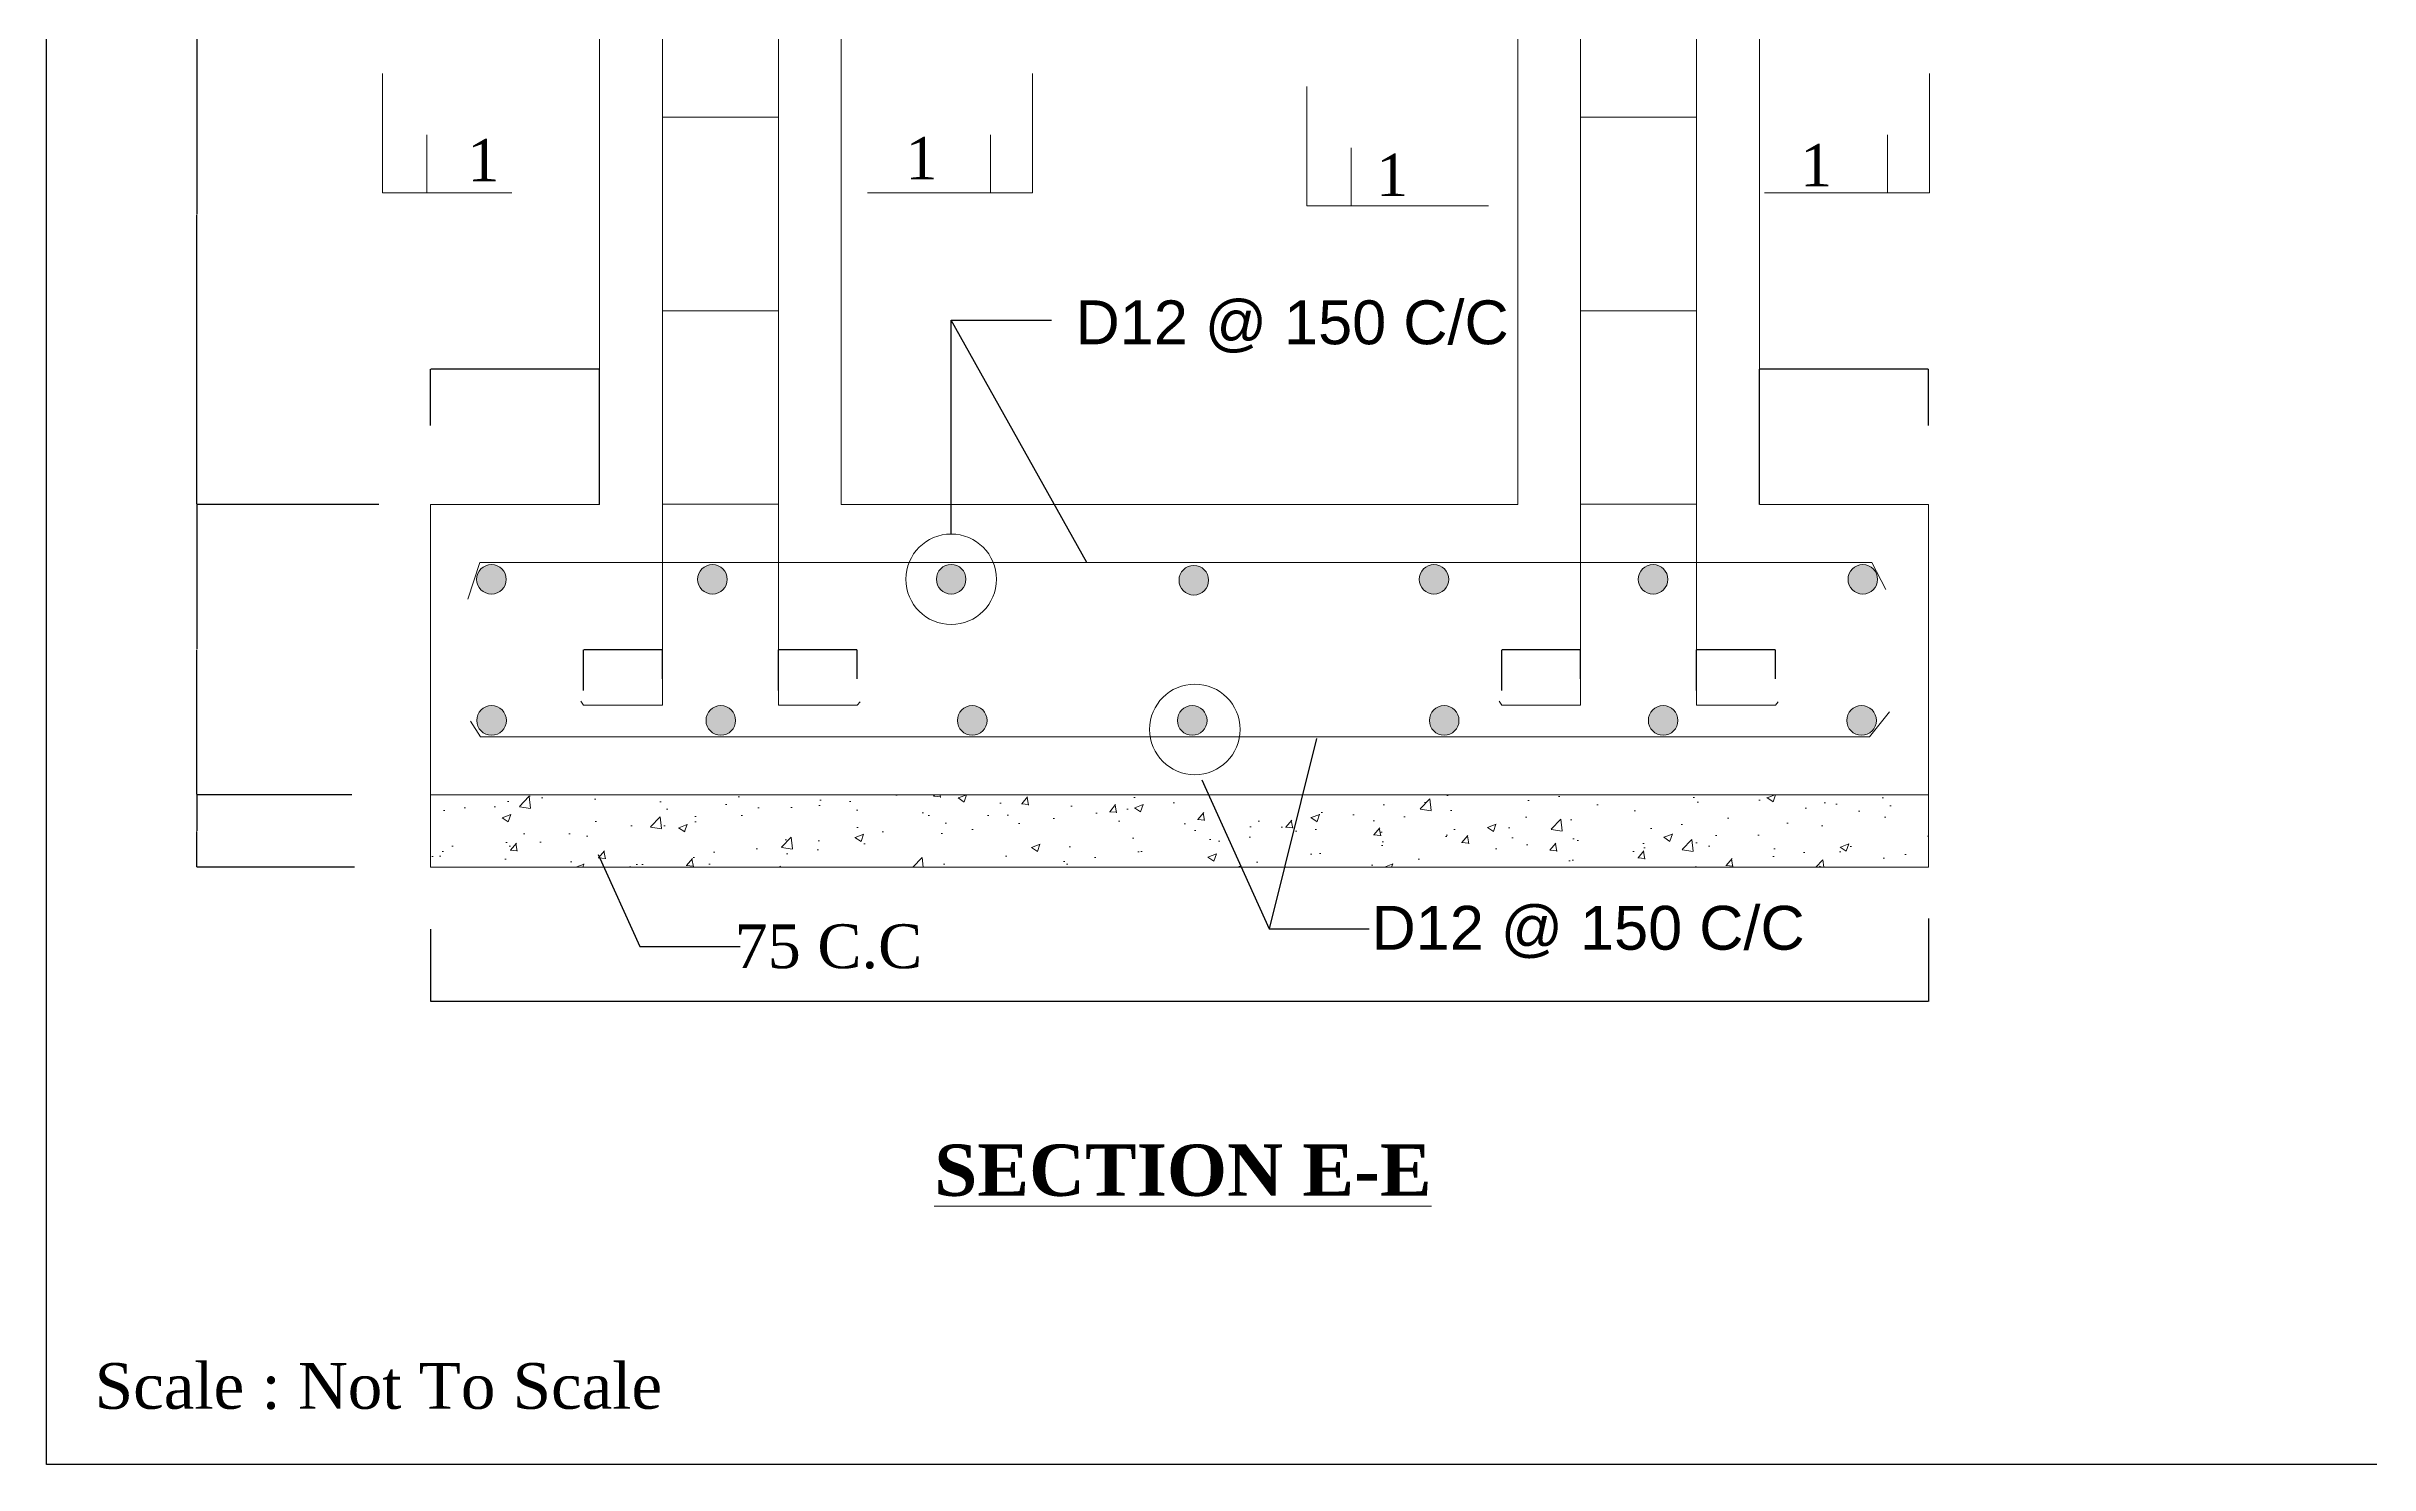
# Model space of a CAD drawing. Header units: inches. Extents: x 89000 to 1304432, y -10828 to 220529.
# Drawn here: x 878054 to 884063, y 74468 to 78133 of the extents above; entities that cross this region are included whole.
import ezdxf

# ---------------------------------------------------------------- set-up
doc = ezdxf.new("R2010")
doc.units = ezdxf.units.IN
doc.header["$LTSCALE"] = 7
doc.header["$MEASUREMENT"] = 0
doc.layers.add('Blocks', color=11, linetype='Continuous', lineweight=9)
doc.layers.add('LINE', color=7, linetype='Continuous')
doc.styles.get("Standard").update_dxf_attribs({"font": 'arial.ttf'})
doc.styles.add('TIMES', font='ARIALN.TTF')
doc.dimstyles.get("Standard").update_dxf_attribs({"dimtxt": 0.18, "dimasz": 0.18, "dimexe": 0.18, "dimexo": 0.0625, "dimgap": 0.09, "dimtad": 0, "dimtih": 1, "dimtoh": 1, "dimdec": 4, "dimzin": 0, "dimdsep": 46, "dimtxsty": 'Standard', "dimcen": 0.09, "dimadec": 0, "dimazin": 0, "dimtfac": 1, "dimtdec": 4, "dimtofl": 0, "dimtmove": 0, "dimatfit": 3, "dimfxl": 1, "dimtolj": 1, "dimtzin": 0, "dimarcsym": 0})
pattern_1 = [(50, (684540.36, 128336.3), (227.73084, -19.92386), [23.8125, -261.9375]), (355, (684540.36, 128336.3), (-44.05353, 238.8208), [19.05, -209.55]), (100.451, (684559.34, 128334.64), (183.67813, 218.89586), [20.2375, -222.6125]), (46.1842, (684540.36, 128399.8), (338.8488, -52.5529), [35.71875, -392.90625]), (96.6356, (684568.6, 128395.42), (296.7553, 309.28194), [30.35625, -333.91875]), (351.184, (684540.36, 128399.8), (296.75576, 309.2814), [28.575, -314.325]), (21, (684572.11, 128383.92), (189.5186, -127.8319), [23.8125, -261.9375]), (326, (684572.1, 128383.92), (77.25254, 230.23496), [19.05, -209.55]), (71.4514, (684587.9, 128373.27), (266.77061, 102.40357), [20.2375, -222.6125]), (37.5, (684540.36, 128336.3), (3.860754, 105.6938), [0, -207.01, 0, -212.725, 0, -210.34375]), (7.5, (684540.36, 128336.3), (83.52458, 125.22572), [0, -121.285, 0, -202.2475, 0, -80.16875]), (327.5, (684469.56, 128336.3), (169.488244, -7.16093), [0, -79.375, 0, -247.65, 0, -328.6125]), (317.5, (684437.81, 128336.3), (185.16148, 31.78311), [0, -103.1875, 0, -164.465, 0, -233.3625])]

# ---------------------------------------------------------------- blocks, each defined once
blk = doc.blocks.new('*D374')
at = {"layer": 'Blocks', "color": 0, "linetype": 'ByBlock', "lineweight": -2, "ltscale": 0.5, "transparency": 16777216}
for p, q in [((878913.6, 76949.4), (878442.9, 76949.4)), ((878443.1, 76948.4), (878443.1, 76575.3)), ((878443.1, 76200.4), (878443.1, 76573.5)), ((878844.4, 76199.4), (878442.9, 76199.4))]:
    blk.add_line(p, q, dxfattribs=at)
at = {"layer": 'Blocks', "color": 0, "linetype": 'ByBlock', "ltscale": 0.5, "transparency": 16777216}
for points in [[(878442.9, 76948.4), (878443.2, 76948.4), (878443.1, 76949.4)], [(878442.9, 76200.4), (878443.2, 76200.4), (878443.1, 76199.4)]]:
    blk.add_solid(points, dxfattribs=at)
at = {"layer": 'Defpoints', "color": 0, "linetype": 'ByBlock', "ltscale": 0.5, "transparency": 16777216}
for p in [(878913.7, 76949.4), (878443.1, 76199.4), (878844.4, 76199.4)]:
    blk.add_point(p, dxfattribs=at)
at = {"layer": 'Blocks', "color": 0, "linetype": 'ByBlock', "lineweight": 13, "ltscale": 0.5, "transparency": 16777216, "insert": (878443.1, 76574.4), "char_height": 1.23, "attachment_point": 5}
blk.add_mtext('\\A1;{\\fTimes New Roman|b0|i0|c0|p18;300}', dxfattribs=at)
blk = doc.blocks.new('*D375')
at = {"layer": 'Blocks', "color": 0, "linetype": 'ByBlock', "lineweight": -2, "ltscale": 0.5, "transparency": 16777216}
for p, q in [((879143.1, 78449.4), (878442.9, 78449.4)), ((878443.1, 78448.4), (878443.1, 77700.3)), ((878443.1, 76950.4), (878443.1, 77698.5)), ((878913.6, 76949.4), (878442.9, 76949.4))]:
    blk.add_line(p, q, dxfattribs=at)
at = {"layer": 'Blocks', "color": 0, "linetype": 'ByBlock', "ltscale": 0.5, "transparency": 16777216}
for points in [[(878442.9, 78448.4), (878443.2, 78448.4), (878443.1, 78449.4)], [(878442.9, 76950.4), (878443.2, 76950.4), (878443.1, 76949.4)]]:
    blk.add_solid(points, dxfattribs=at)
at = {"layer": 'Defpoints', "color": 0, "linetype": 'ByBlock', "ltscale": 0.5, "transparency": 16777216}
for p in [(879192.8, 78449.4), (878443.1, 76949.4), (878913.7, 76949.4)]:
    blk.add_point(p, dxfattribs=at)
at = {"layer": 'Blocks', "color": 0, "linetype": 'ByBlock', "lineweight": 13, "ltscale": 0.5, "transparency": 16777216, "insert": (878443.1, 77699.4), "char_height": 1.23, "attachment_point": 5}
blk.add_mtext('\\A1;{\\fTimes New Roman|b0|i0|c0|p18;600}', dxfattribs=at)
blk = doc.blocks.new('*D378')
at = {"layer": 'Blocks', "color": 0, "linetype": 'ByBlock', "lineweight": -2, "ltscale": 0.5, "transparency": 16777216}
for p, q in [((878788.8, 76199.4), (878442.9, 76199.4)), ((878443.1, 76198.4), (878443.1, 76106.5)), ((878443.1, 76012.9), (878443.1, 76104.8)), ((878850.7, 76011.9), (878442.9, 76011.9))]:
    blk.add_line(p, q, dxfattribs=at)
at = {"layer": 'Blocks', "color": 0, "linetype": 'ByBlock', "ltscale": 0.5, "transparency": 16777216}
for points in [[(878442.9, 76198.4), (878443.2, 76198.4), (878443.1, 76199.4)], [(878442.9, 76012.9), (878443.2, 76012.9), (878443.1, 76011.9)]]:
    blk.add_solid(points, dxfattribs=at)
at = {"layer": 'Defpoints', "color": 0, "linetype": 'ByBlock', "ltscale": 0.5, "transparency": 16777216}
for p in [(878788.8, 76199.4), (878443.1, 76011.9), (878850.8, 76011.9)]:
    blk.add_point(p, dxfattribs=at)
at = {"layer": 'Blocks', "color": 0, "linetype": 'ByBlock', "lineweight": 13, "ltscale": 0.5, "transparency": 16777216, "insert": (878443.1, 76105.7), "char_height": 1.23, "attachment_point": 5}
blk.add_mtext('\\A1;{\\fTimes New Roman|b0|i0|c0|p18;75}', dxfattribs=at)
blk = doc.blocks.new('*D379')
at = {"layer": 'Blocks', "color": 0, "linetype": 'ByBlock', "lineweight": -2, "ltscale": 0.5, "transparency": 16777216}
for p, q in [((879047.4, 75852), (879047.4, 75665.1)), ((882922.4, 75879.4), (882922.4, 75665.1)), ((882921.4, 75665.3), (879048.4, 75665.3))]:
    blk.add_line(p, q, dxfattribs=at)
at = {"layer": 'Blocks', "color": 0, "linetype": 'ByBlock', "ltscale": 0.5, "transparency": 16777216}
for points in [[(879048.4, 75665.5), (879048.4, 75665.2), (879047.4, 75665.3)], [(882921.4, 75665.5), (882921.4, 75665.2), (882922.4, 75665.3)]]:
    blk.add_solid(points, dxfattribs=at)
at = {"layer": 'Defpoints', "color": 0, "linetype": 'ByBlock', "ltscale": 0.5, "transparency": 16777216}
for p in [(879047.4, 75852.1), (882922.4, 75879.5), (879047.4, 75665.3)]:
    blk.add_point(p, dxfattribs=at)
at = {"layer": 'Blocks', "color": 0, "linetype": 'ByBlock', "lineweight": 13, "ltscale": 0.5, "transparency": 16777216, "insert": (880984.9, 75666.2), "char_height": 1.23, "attachment_point": 5}
blk.add_mtext('\\A1;1450', dxfattribs=at)
blk = doc.blocks.new('*D380')
at = {"layer": 'Blocks', "color": 0, "linetype": 'ByBlock', "lineweight": -2, "ltscale": 0.5, "transparency": 16777216}
for p, q in [((879047.4, 77153.7), (879047.4, 77299.8)), ((879483.9, 77299.6), (879048.4, 77299.6)), ((879484.9, 76949.5), (879484.9, 77299.8))]:
    blk.add_line(p, q, dxfattribs=at)
at = {"layer": 'Blocks', "color": 0, "linetype": 'ByBlock', "ltscale": 0.5, "transparency": 16777216}
for points in [[(879048.4, 77299.8), (879048.4, 77299.4), (879047.4, 77299.6)], [(879483.9, 77299.8), (879483.9, 77299.4), (879484.9, 77299.6)]]:
    blk.add_solid(points, dxfattribs=at)
at = {"layer": 'Defpoints', "color": 0, "linetype": 'ByBlock', "ltscale": 0.5, "transparency": 16777216}
for p in [(879047.4, 77299.6), (879047.4, 77153.7), (879484.9, 76949.4)]:
    blk.add_point(p, dxfattribs=at)
at = {"layer": 'Blocks', "color": 0, "linetype": 'ByBlock', "lineweight": 13, "ltscale": 0.5, "transparency": 16777216, "insert": (879245.2, 77300.5), "char_height": 1.23, "attachment_point": 5}
blk.add_mtext('\\A1;{\\fTimes New Roman|b0|i0|c0|p18;200}', dxfattribs=at)
blk = doc.blocks.new('*D381')
at = {"layer": 'Blocks', "color": 0, "linetype": 'ByBlock', "lineweight": -2, "ltscale": 0.5, "transparency": 16777216}
for p, q in [((882484.9, 76949.5), (882484.9, 77299.8)), ((882921.4, 77299.6), (882485.9, 77299.6)), ((882922.4, 77153.7), (882922.4, 77299.8))]:
    blk.add_line(p, q, dxfattribs=at)
at = {"layer": 'Blocks', "color": 0, "linetype": 'ByBlock', "ltscale": 0.5, "transparency": 16777216}
for points in [[(882485.9, 77299.8), (882485.9, 77299.4), (882484.9, 77299.6)], [(882921.4, 77299.8), (882921.4, 77299.4), (882922.4, 77299.6)]]:
    blk.add_solid(points, dxfattribs=at)
at = {"layer": 'Defpoints', "color": 0, "linetype": 'ByBlock', "ltscale": 0.5, "transparency": 16777216}
for p in [(882484.9, 77299.6), (882922.4, 77153.7), (882484.9, 76949.4)]:
    blk.add_point(p, dxfattribs=at)
at = {"layer": 'Blocks', "color": 0, "linetype": 'ByBlock', "lineweight": 13, "ltscale": 0.5, "transparency": 16777216, "insert": (882672.4, 77300.5), "char_height": 1.23, "attachment_point": 5}
blk.add_mtext('\\A1;{\\fTimes New Roman|b0|i0|c0|p18;200}', dxfattribs=at)
blk = doc.blocks.new('*D395')
at = {"layer": 'Blocks', "color": 0, "linetype": 'ByBlock', "lineweight": -2, "ltscale": 0.5, "transparency": 16777216}
for p, q in [((882322.4, 76468.9), (882322.4, 76573.9)), ((882525.5, 76573.7), (882323.1, 76573.7)), ((882526.3, 76499.4), (882526.3, 76573.9))]:
    blk.add_line(p, q, dxfattribs=at)
at = {"layer": 'Blocks', "color": 0, "linetype": 'ByBlock', "ltscale": 0.5, "transparency": 16777216}
for points in [[(882323.1, 76573.9), (882323.1, 76573.6), (882322.4, 76573.7)], [(882525.5, 76573.9), (882525.5, 76573.6), (882526.3, 76573.7)]]:
    blk.add_solid(points, dxfattribs=at)
at = {"layer": 'Defpoints', "color": 0, "linetype": 'ByBlock', "ltscale": 0.5, "transparency": 16777216}
for p in [(882322.4, 76573.7), (882526.3, 76499.3), (882322.4, 76468.8)]:
    blk.add_point(p, dxfattribs=at)
at = {"layer": 'Blocks', "color": 0, "linetype": 'ByBlock', "lineweight": 13, "ltscale": 0.5, "transparency": 16777216, "insert": (882424.3, 76574.4), "char_height": 0.9, "attachment_point": 5}
blk.add_mtext('\\A1;150', dxfattribs=at)
blk = doc.blocks.new('*D396')
at = {"layer": 'Blocks', "color": 0, "linetype": 'ByBlock', "lineweight": -2, "ltscale": 0.5, "transparency": 16777216}
for p, q in [((881818.5, 76468.9), (881818.5, 76573.9)), ((882021.6, 76573.7), (881819.3, 76573.7)), ((882022.4, 76499.4), (882022.4, 76573.9))]:
    blk.add_line(p, q, dxfattribs=at)
at = {"layer": 'Blocks', "color": 0, "linetype": 'ByBlock', "ltscale": 0.5, "transparency": 16777216}
for points in [[(881819.3, 76573.9), (881819.3, 76573.6), (881818.5, 76573.7)], [(882021.6, 76573.9), (882021.6, 76573.6), (882022.4, 76573.7)]]:
    blk.add_solid(points, dxfattribs=at)
at = {"layer": 'Defpoints', "color": 0, "linetype": 'ByBlock', "ltscale": 0.5, "transparency": 16777216}
for p in [(881818.5, 76573.7), (882022.4, 76499.3), (881818.5, 76468.8)]:
    blk.add_point(p, dxfattribs=at)
at = {"layer": 'Blocks', "color": 0, "linetype": 'ByBlock', "lineweight": 13, "ltscale": 0.5, "transparency": 16777216, "insert": (881920.5, 76574.4), "char_height": 0.9, "attachment_point": 5}
blk.add_mtext('\\A1;150', dxfattribs=at)
blk = doc.blocks.new('*D397')
at = {"layer": 'Blocks', "color": 0, "linetype": 'ByBlock', "lineweight": -2, "ltscale": 0.5, "transparency": 16777216}
for p, q in [((879947.4, 76468.9), (879947.4, 76573.9)), ((880150.5, 76573.7), (879948.1, 76573.7)), ((880151.3, 76499.4), (880151.3, 76573.9))]:
    blk.add_line(p, q, dxfattribs=at)
at = {"layer": 'Blocks', "color": 0, "linetype": 'ByBlock', "ltscale": 0.5, "transparency": 16777216}
for points in [[(879948.1, 76573.9), (879948.1, 76573.6), (879947.4, 76573.7)], [(880150.5, 76573.9), (880150.5, 76573.6), (880151.3, 76573.7)]]:
    blk.add_solid(points, dxfattribs=at)
at = {"layer": 'Defpoints', "color": 0, "linetype": 'ByBlock', "ltscale": 0.5, "transparency": 16777216}
for p in [(879947.4, 76573.7), (880151.3, 76499.3), (879947.4, 76468.8)]:
    blk.add_point(p, dxfattribs=at)
at = {"layer": 'Blocks', "color": 0, "linetype": 'ByBlock', "lineweight": 13, "ltscale": 0.5, "transparency": 16777216, "insert": (880049.3, 76574.4), "char_height": 0.9, "attachment_point": 5}
blk.add_mtext('\\A1;150', dxfattribs=at)
blk = doc.blocks.new('*D398')
at = {"layer": 'Blocks', "color": 0, "linetype": 'ByBlock', "lineweight": -2, "ltscale": 0.5, "transparency": 16777216}
for p, q in [((879443.5, 76468.9), (879443.5, 76573.9)), ((879646.6, 76573.7), (879444.3, 76573.7)), ((879647.4, 76499.4), (879647.4, 76573.9))]:
    blk.add_line(p, q, dxfattribs=at)
at = {"layer": 'Blocks', "color": 0, "linetype": 'ByBlock', "ltscale": 0.5, "transparency": 16777216}
for points in [[(879444.3, 76573.9), (879444.3, 76573.6), (879443.5, 76573.7)], [(879646.6, 76573.9), (879646.6, 76573.6), (879647.4, 76573.7)]]:
    blk.add_solid(points, dxfattribs=at)
at = {"layer": 'Defpoints', "color": 0, "linetype": 'ByBlock', "ltscale": 0.5, "transparency": 16777216}
for p in [(879443.5, 76573.7), (879647.4, 76499.3), (879443.5, 76468.8)]:
    blk.add_point(p, dxfattribs=at)
at = {"layer": 'Blocks', "color": 0, "linetype": 'ByBlock', "lineweight": 13, "ltscale": 0.5, "transparency": 16777216, "insert": (879545.5, 76574.4), "char_height": 0.9, "attachment_point": 5}
blk.add_mtext('\\A1;150', dxfattribs=at)
blk = doc.blocks.new('*D412')
at = {"layer": 'Blocks', "color": 0, "linetype": 'ByBlock', "lineweight": -2, "ltscale": 0.5, "transparency": 16777216}
for p, q in [((878913.6, 76949.4), (878442.9, 76949.4)), ((878443.1, 76948.4), (878443.1, 76575.3)), ((878443.1, 76200.4), (878443.1, 76573.5)), ((878844.4, 76199.4), (878442.9, 76199.4))]:
    blk.add_line(p, q, dxfattribs=at)
at = {"layer": 'Blocks', "color": 0, "linetype": 'ByBlock', "ltscale": 0.5, "transparency": 16777216}
for points in [[(878442.9, 76948.4), (878443.2, 76948.4), (878443.1, 76949.4)], [(878442.9, 76200.4), (878443.2, 76200.4), (878443.1, 76199.4)]]:
    blk.add_solid(points, dxfattribs=at)
at = {"layer": 'Defpoints', "color": 0, "linetype": 'ByBlock', "ltscale": 0.5, "transparency": 16777216}
for p in [(878913.7, 76949.4), (878443.1, 76199.4), (878844.4, 76199.4)]:
    blk.add_point(p, dxfattribs=at)
at = {"layer": 'Blocks', "color": 0, "linetype": 'ByBlock', "lineweight": 13, "ltscale": 0.5, "transparency": 16777216, "insert": (878443.1, 76574.4), "char_height": 1.23, "attachment_point": 5}
blk.add_mtext('\\A1;{\\fTimes New Roman|b0|i0|c0|p18;300}', dxfattribs=at)
blk = doc.blocks.new('*D413')
at = {"layer": 'Blocks', "color": 0, "linetype": 'ByBlock', "lineweight": -2, "ltscale": 0.5, "transparency": 16777216}
for p, q in [((879143.1, 78449.4), (878442.9, 78449.4)), ((878443.1, 78448.4), (878443.1, 77700.3)), ((878443.1, 76950.4), (878443.1, 77698.5)), ((878913.6, 76949.4), (878442.9, 76949.4))]:
    blk.add_line(p, q, dxfattribs=at)
at = {"layer": 'Blocks', "color": 0, "linetype": 'ByBlock', "ltscale": 0.5, "transparency": 16777216}
for points in [[(878442.9, 78448.4), (878443.2, 78448.4), (878443.1, 78449.4)], [(878442.9, 76950.4), (878443.2, 76950.4), (878443.1, 76949.4)]]:
    blk.add_solid(points, dxfattribs=at)
at = {"layer": 'Defpoints', "color": 0, "linetype": 'ByBlock', "ltscale": 0.5, "transparency": 16777216}
for p in [(879192.8, 78449.4), (878443.1, 76949.4), (878913.7, 76949.4)]:
    blk.add_point(p, dxfattribs=at)
at = {"layer": 'Blocks', "color": 0, "linetype": 'ByBlock', "lineweight": 13, "ltscale": 0.5, "transparency": 16777216, "insert": (878443.1, 77699.4), "char_height": 1.23, "attachment_point": 5}
blk.add_mtext('\\A1;{\\fTimes New Roman|b0|i0|c0|p18;600}', dxfattribs=at)
blk = doc.blocks.new('*D416')
at = {"layer": 'Blocks', "color": 0, "linetype": 'ByBlock', "lineweight": -2, "ltscale": 0.5, "transparency": 16777216}
for p, q in [((878788.8, 76199.4), (878442.9, 76199.4)), ((878443.1, 76198.4), (878443.1, 76106.5)), ((878443.1, 76012.9), (878443.1, 76104.8)), ((878850.7, 76011.9), (878442.9, 76011.9))]:
    blk.add_line(p, q, dxfattribs=at)
at = {"layer": 'Blocks', "color": 0, "linetype": 'ByBlock', "ltscale": 0.5, "transparency": 16777216}
for points in [[(878442.9, 76198.4), (878443.2, 76198.4), (878443.1, 76199.4)], [(878442.9, 76012.9), (878443.2, 76012.9), (878443.1, 76011.9)]]:
    blk.add_solid(points, dxfattribs=at)
at = {"layer": 'Defpoints', "color": 0, "linetype": 'ByBlock', "ltscale": 0.5, "transparency": 16777216}
for p in [(878788.8, 76199.4), (878443.1, 76011.9), (878850.8, 76011.9)]:
    blk.add_point(p, dxfattribs=at)
at = {"layer": 'Blocks', "color": 0, "linetype": 'ByBlock', "lineweight": 13, "ltscale": 0.5, "transparency": 16777216, "insert": (878443.1, 76105.7), "char_height": 1.23, "attachment_point": 5}
blk.add_mtext('\\A1;{\\fTimes New Roman|b0|i0|c0|p18;75}', dxfattribs=at)
blk = doc.blocks.new('*D417')
at = {"layer": 'Blocks', "color": 0, "linetype": 'ByBlock', "lineweight": -2, "ltscale": 0.5, "transparency": 16777216}
for p, q in [((879047.4, 75852), (879047.4, 75665.1)), ((882922.4, 75879.4), (882922.4, 75665.1)), ((882921.4, 75665.3), (879048.4, 75665.3))]:
    blk.add_line(p, q, dxfattribs=at)
at = {"layer": 'Blocks', "color": 0, "linetype": 'ByBlock', "ltscale": 0.5, "transparency": 16777216}
for points in [[(879048.4, 75665.5), (879048.4, 75665.2), (879047.4, 75665.3)], [(882921.4, 75665.5), (882921.4, 75665.2), (882922.4, 75665.3)]]:
    blk.add_solid(points, dxfattribs=at)
at = {"layer": 'Defpoints', "color": 0, "linetype": 'ByBlock', "ltscale": 0.5, "transparency": 16777216}
for p in [(879047.4, 75852.1), (882922.4, 75879.5), (879047.4, 75665.3)]:
    blk.add_point(p, dxfattribs=at)
at = {"layer": 'Blocks', "color": 0, "linetype": 'ByBlock', "lineweight": 13, "ltscale": 0.5, "transparency": 16777216, "insert": (880984.9, 75666.2), "char_height": 1.23, "attachment_point": 5}
blk.add_mtext('\\A1;1450', dxfattribs=at)
blk = doc.blocks.new('*D418')
at = {"layer": 'Blocks', "color": 0, "linetype": 'ByBlock', "lineweight": -2, "ltscale": 0.5, "transparency": 16777216}
for p, q in [((879047.4, 77153.7), (879047.4, 77299.8)), ((879483.9, 77299.6), (879048.4, 77299.6)), ((879484.9, 76949.5), (879484.9, 77299.8))]:
    blk.add_line(p, q, dxfattribs=at)
at = {"layer": 'Blocks', "color": 0, "linetype": 'ByBlock', "ltscale": 0.5, "transparency": 16777216}
for points in [[(879048.4, 77299.8), (879048.4, 77299.4), (879047.4, 77299.6)], [(879483.9, 77299.8), (879483.9, 77299.4), (879484.9, 77299.6)]]:
    blk.add_solid(points, dxfattribs=at)
at = {"layer": 'Defpoints', "color": 0, "linetype": 'ByBlock', "ltscale": 0.5, "transparency": 16777216}
for p in [(879047.4, 77299.6), (879047.4, 77153.7), (879484.9, 76949.4)]:
    blk.add_point(p, dxfattribs=at)
at = {"layer": 'Blocks', "color": 0, "linetype": 'ByBlock', "lineweight": 13, "ltscale": 0.5, "transparency": 16777216, "insert": (879245.2, 77300.5), "char_height": 1.23, "attachment_point": 5}
blk.add_mtext('\\A1;{\\fTimes New Roman|b0|i0|c0|p18;200}', dxfattribs=at)
blk = doc.blocks.new('*D419')
at = {"layer": 'Blocks', "color": 0, "linetype": 'ByBlock', "lineweight": -2, "ltscale": 0.5, "transparency": 16777216}
for p, q in [((882484.9, 76949.5), (882484.9, 77299.8)), ((882921.4, 77299.6), (882485.9, 77299.6)), ((882922.4, 77153.7), (882922.4, 77299.8))]:
    blk.add_line(p, q, dxfattribs=at)
at = {"layer": 'Blocks', "color": 0, "linetype": 'ByBlock', "ltscale": 0.5, "transparency": 16777216}
for points in [[(882485.9, 77299.8), (882485.9, 77299.4), (882484.9, 77299.6)], [(882921.4, 77299.8), (882921.4, 77299.4), (882922.4, 77299.6)]]:
    blk.add_solid(points, dxfattribs=at)
at = {"layer": 'Defpoints', "color": 0, "linetype": 'ByBlock', "ltscale": 0.5, "transparency": 16777216}
for p in [(882484.9, 77299.6), (882922.4, 77153.7), (882484.9, 76949.4)]:
    blk.add_point(p, dxfattribs=at)
at = {"layer": 'Blocks', "color": 0, "linetype": 'ByBlock', "lineweight": 13, "ltscale": 0.5, "transparency": 16777216, "insert": (882672.4, 77300.5), "char_height": 1.23, "attachment_point": 5}
blk.add_mtext('\\A1;{\\fTimes New Roman|b0|i0|c0|p18;200}', dxfattribs=at)
blk = doc.blocks.new('*D434')
at = {"layer": 'Blocks', "color": 0, "linetype": 'ByBlock', "lineweight": -2, "ltscale": 0.5, "transparency": 16777216}
for p, q in [((882322.4, 76468.9), (882322.4, 76573.9)), ((882525.5, 76573.7), (882323.1, 76573.7)), ((882526.3, 76499.4), (882526.3, 76573.9))]:
    blk.add_line(p, q, dxfattribs=at)
at = {"layer": 'Blocks', "color": 0, "linetype": 'ByBlock', "ltscale": 0.5, "transparency": 16777216}
for points in [[(882323.1, 76573.9), (882323.1, 76573.6), (882322.4, 76573.7)], [(882525.5, 76573.9), (882525.5, 76573.6), (882526.3, 76573.7)]]:
    blk.add_solid(points, dxfattribs=at)
at = {"layer": 'Defpoints', "color": 0, "linetype": 'ByBlock', "ltscale": 0.5, "transparency": 16777216}
for p in [(882322.4, 76573.7), (882526.3, 76499.3), (882322.4, 76468.8)]:
    blk.add_point(p, dxfattribs=at)
at = {"layer": 'Blocks', "color": 0, "linetype": 'ByBlock', "lineweight": 13, "ltscale": 0.5, "transparency": 16777216, "insert": (882424.3, 76574.4), "char_height": 0.9, "attachment_point": 5}
blk.add_mtext('\\A1;150', dxfattribs=at)
blk = doc.blocks.new('*D435')
at = {"layer": 'Blocks', "color": 0, "linetype": 'ByBlock', "lineweight": -2, "ltscale": 0.5, "transparency": 16777216}
for p, q in [((881818.5, 76468.9), (881818.5, 76573.9)), ((882021.6, 76573.7), (881819.3, 76573.7)), ((882022.4, 76499.4), (882022.4, 76573.9))]:
    blk.add_line(p, q, dxfattribs=at)
at = {"layer": 'Blocks', "color": 0, "linetype": 'ByBlock', "ltscale": 0.5, "transparency": 16777216}
for points in [[(881819.3, 76573.9), (881819.3, 76573.6), (881818.5, 76573.7)], [(882021.6, 76573.9), (882021.6, 76573.6), (882022.4, 76573.7)]]:
    blk.add_solid(points, dxfattribs=at)
at = {"layer": 'Defpoints', "color": 0, "linetype": 'ByBlock', "ltscale": 0.5, "transparency": 16777216}
for p in [(881818.5, 76573.7), (882022.4, 76499.3), (881818.5, 76468.8)]:
    blk.add_point(p, dxfattribs=at)
at = {"layer": 'Blocks', "color": 0, "linetype": 'ByBlock', "lineweight": 13, "ltscale": 0.5, "transparency": 16777216, "insert": (881920.5, 76574.4), "char_height": 0.9, "attachment_point": 5}
blk.add_mtext('\\A1;150', dxfattribs=at)
blk = doc.blocks.new('*D436')
at = {"layer": 'Blocks', "color": 0, "linetype": 'ByBlock', "lineweight": -2, "ltscale": 0.5, "transparency": 16777216}
for p, q in [((879947.4, 76468.9), (879947.4, 76573.9)), ((880150.5, 76573.7), (879948.1, 76573.7)), ((880151.3, 76499.4), (880151.3, 76573.9))]:
    blk.add_line(p, q, dxfattribs=at)
at = {"layer": 'Blocks', "color": 0, "linetype": 'ByBlock', "ltscale": 0.5, "transparency": 16777216}
for points in [[(879948.1, 76573.9), (879948.1, 76573.6), (879947.4, 76573.7)], [(880150.5, 76573.9), (880150.5, 76573.6), (880151.3, 76573.7)]]:
    blk.add_solid(points, dxfattribs=at)
at = {"layer": 'Defpoints', "color": 0, "linetype": 'ByBlock', "ltscale": 0.5, "transparency": 16777216}
for p in [(879947.4, 76573.7), (880151.3, 76499.3), (879947.4, 76468.8)]:
    blk.add_point(p, dxfattribs=at)
at = {"layer": 'Blocks', "color": 0, "linetype": 'ByBlock', "lineweight": 13, "ltscale": 0.5, "transparency": 16777216, "insert": (880049.3, 76574.4), "char_height": 0.9, "attachment_point": 5}
blk.add_mtext('\\A1;150', dxfattribs=at)
blk = doc.blocks.new('*D437')
at = {"layer": 'Blocks', "color": 0, "linetype": 'ByBlock', "lineweight": -2, "ltscale": 0.5, "transparency": 16777216}
for p, q in [((879443.5, 76468.9), (879443.5, 76573.9)), ((879646.6, 76573.7), (879444.3, 76573.7)), ((879647.4, 76499.4), (879647.4, 76573.9))]:
    blk.add_line(p, q, dxfattribs=at)
at = {"layer": 'Blocks', "color": 0, "linetype": 'ByBlock', "ltscale": 0.5, "transparency": 16777216}
for points in [[(879444.3, 76573.9), (879444.3, 76573.6), (879443.5, 76573.7)], [(879646.6, 76573.9), (879646.6, 76573.6), (879647.4, 76573.7)]]:
    blk.add_solid(points, dxfattribs=at)
at = {"layer": 'Defpoints', "color": 0, "linetype": 'ByBlock', "ltscale": 0.5, "transparency": 16777216}
for p in [(879443.5, 76573.7), (879647.4, 76499.3), (879443.5, 76468.8)]:
    blk.add_point(p, dxfattribs=at)
at = {"layer": 'Blocks', "color": 0, "linetype": 'ByBlock', "lineweight": 13, "ltscale": 0.5, "transparency": 16777216, "insert": (879545.5, 76574.4), "char_height": 0.9, "attachment_point": 5}
blk.add_mtext('\\A1;150', dxfattribs=at)

msp = doc.modelspace()

# ---------------------------------------------------------------- hatches: boundary and pattern name
at = {"layer": 'Blocks', "linetype": 'ByBlock', "lineweight": 13, "ltscale": 0.5}
for points in [[(879243.51195, 76756.17226, 1), (879166.97656, 76756.17226, 1)], [(879243.51195, 76756.17226, 1), (879166.97656, 76756.17226, 1)], [(879815.0566, 76756.17226, 1), (879738.52121, 76756.17226, 1)], [(879815.0566, 76756.17226, 1), (879738.52121, 76756.17226, 1)], [(880432.5134, 76756.34868, 1), (880355.97801, 76756.34868, 1)], [(880432.5134, 76756.34868, 1), (880355.97801, 76756.34868, 1)], [(880983.59664, 76753.81093, 1), (881060.13203, 76753.81093, 1)], [(880983.59664, 76753.81093, 1), (881060.13203, 76753.81093, 1)], [(881681.29247, 76756.17226, 1), (881604.75708, 76756.17226, 1)], [(881681.29247, 76756.17226, 1), (881604.75708, 76756.17226, 1)], [(882247.93088, 76756.17226, 1), (882171.39549, 76756.17226, 1)], [(882247.93088, 76756.17226, 1), (882171.39549, 76756.17226, 1)], [(882790.44616, 76756.17226, 1), (882713.91077, 76756.17226, 1)], [(882790.44616, 76756.17226, 1), (882713.91077, 76756.17226, 1)], [(879243.87057, 76391.41733, 1), (879167.33518, 76391.41733, 1)], [(879243.87057, 76391.41733, 1), (879167.33518, 76391.41733, 1)], [(879836.7096, 76391.41733, 1), (879760.17421, 76391.41733, 1)], [(879836.7096, 76391.41733, 1), (879760.17421, 76391.41733, 1)], [(880487.01071, 76391.41733, 1), (880410.47531, 76391.41733, 1)], [(880487.01071, 76391.41733, 1), (880410.47531, 76391.41733, 1)], [(881056.06977, 76391.41733, 1), (880979.53438, 76391.41733, 1)], [(881056.06977, 76391.41733, 1), (880979.53438, 76391.41733, 1)], [(881707.66313, 76391.41733, 1), (881631.12774, 76391.41733, 1)], [(881707.66313, 76391.41733, 1), (881631.12774, 76391.41733, 1)], [(882273.99857, 76391.41733, 1), (882197.46318, 76391.41733, 1)], [(882273.99857, 76391.41733, 1), (882197.46318, 76391.41733, 1)], [(882787.15678, 76391.41733, 1), (882710.62139, 76391.41733, 1)], [(882787.15678, 76391.41733, 1), (882710.62139, 76391.41733, 1)]]:
    msp.add_hatch(color=0, dxfattribs=at).paths.add_polyline_path(points)
h = msp.add_hatch(dxfattribs=at)
h.set_pattern_fill('AR-CONC', color=0, scale=1.25, style=0)
h.set_pattern_definition(pattern_1)
h.paths.add_polyline_path([(882922.39882, 76199.41611), (879047.39882, 76199.41611), (879047.39882, 76011.91611), (882922.39882, 76011.91611)])
h = msp.add_hatch(dxfattribs=at)
h.set_pattern_fill('AR-CONC', color=0, scale=1.25, style=0)
h.set_pattern_definition(pattern_1)
h.paths.add_polyline_path([(882922.39882, 76199.41611), (879047.39882, 76199.41611), (879047.39882, 76011.91611), (882922.39882, 76011.91611)])

# ---------------------------------------------------------------- linework, layer by layer
at = {"layer": 'Blocks', "color": 0, "linetype": 'ByBlock', "lineweight": 13, "ltscale": 0.5}
for p, q in [((879647.39882, 80742.83616), (879647.39882, 76430.97864)), ((879647.39882, 80742.83616), (879647.39882, 76430.97864)), ((879947.39882, 80748.6218), (879947.39882, 76430.97864)), ((879947.39882, 80748.6218), (879947.39882, 76430.97864)), ((882022.39882, 80742.83616), (882022.39882, 76430.97864)), ((882022.39882, 80742.83616), (882022.39882, 76430.97864)), ((882322.39882, 80748.6218), (882322.39882, 76430.97864)), ((882322.39882, 80748.6218), (882322.39882, 76430.97864)), ((879484.89882, 78449.41611), (879484.89882, 76949.41611)), ((879484.89882, 78449.41611), (879484.89882, 76949.41611)), ((880109.89882, 78449.41611), (880109.89882, 76949.41611)), ((880109.89882, 78449.41611), (880109.89882, 76949.41611)), ((881859.89882, 78449.41611), (881859.89882, 76949.41611)), ((881859.89882, 78449.41611), (881859.89882, 76949.41611)), ((882484.89882, 78449.41611), (882484.89882, 76949.41611)), ((882484.89882, 78449.41611), (882484.89882, 76949.41611)), ((878923.50906, 78063.35454), (878923.50906, 77755.56649)), ((878923.50906, 78063.35454), (878923.50906, 77755.56649)), ((880604.35538, 77755.56649), (880604.35538, 78063.35454)), ((880604.35538, 77755.56649), (880604.35538, 78063.35454)), ((882924.25417, 77755.56649), (882924.25417, 78063.35454)), ((882924.25417, 77755.56649), (882924.25417, 78063.35454)), ((881314.44322, 78029.76481), (881314.44322, 77721.97675)), ((881314.44322, 78029.76481), (881314.44322, 77721.97675)), ((879647.39882, 77950.39493), (879947.39882, 77950.39493)), ((879647.39882, 77950.39493), (879947.39882, 77950.39493)), ((882022.39882, 77950.39493), (882322.39882, 77950.39493)), ((882022.39882, 77950.39493), (882322.39882, 77950.39493)), ((879038.05604, 77755.56649), (879038.05604, 77904.76743)), ((879038.05604, 77755.56649), (879038.05604, 77904.76743)), ((880495.95434, 77904.76743), (880495.95434, 77755.56649)), ((880495.95434, 77904.76743), (880495.95434, 77755.56649)), ((881428.99019, 77721.97675), (881428.99019, 77871.1777)), ((881428.99019, 77721.97675), (881428.99019, 77871.1777)), ((882815.85314, 77904.76743), (882815.85314, 77755.56649)), ((882815.85314, 77904.76743), (882815.85314, 77755.56649)), ((878923.50906, 77755.56649), (879258.29897, 77755.56649)), ((878923.50906, 77755.56649), (879258.29897, 77755.56649)), ((880177.75971, 77755.56649), (880604.35538, 77755.56649)), ((880177.75971, 77755.56649), (880604.35538, 77755.56649)), ((882497.6585, 77755.56649), (882924.25417, 77755.56649)), ((882497.6585, 77755.56649), (882924.25417, 77755.56649)), ((881314.44322, 77721.97675), (881784.30474, 77721.97675)), ((881314.44322, 77721.97675), (881784.30474, 77721.97675)), ((879647.39882, 77450.39493), (879947.39882, 77450.39493)), ((879647.39882, 77450.39493), (879947.39882, 77450.39493)), ((882022.39882, 77450.39493), (882322.39882, 77450.39493)), ((882022.39882, 77450.39493), (882322.39882, 77450.39493)), ((879047.39882, 76949.41611), (879047.39882, 76011.91611)), ((879047.39882, 76949.41611), (879484.89882, 76949.41611)), ((879047.39882, 76949.41611), (879047.39882, 76011.91611)), ((879047.39882, 76949.41611), (879484.89882, 76949.41611)), ((879647.39882, 76950.39493), (879947.39882, 76950.39493)), ((879647.39882, 76950.39493), (879947.39882, 76950.39493)), ((880109.89882, 76949.41611), (881859.89882, 76949.41611)), ((880109.89882, 76949.41611), (881859.89882, 76949.41611)), ((882022.39882, 76950.39493), (882322.39882, 76950.39493)), ((882022.39882, 76950.39493), (882322.39882, 76950.39493)), ((882484.89882, 76949.41611), (882922.39882, 76949.41611)), ((882484.89882, 76949.41611), (882922.39882, 76949.41611)), ((882922.39882, 76949.41611), (882922.39882, 76011.91611)), ((882922.39882, 76949.41611), (882922.39882, 76011.91611)), ((879175.05248, 76799.41611), (879144.48972, 76704.7411)), ((879175.05248, 76799.41611), (879144.48972, 76704.7411)), ((879175.05248, 76799.41611), (882775.30921, 76799.41611)), ((879175.05248, 76799.41611), (882775.30921, 76799.41611)), ((882775.30921, 76799.41611), (882812.03337, 76730.05662)), ((882775.30921, 76799.41611), (882812.03337, 76730.05662)), ((879443.3264, 76430.97864), (879436.49414, 76441.44703)), ((879443.3264, 76430.97864), (879436.49414, 76441.44703)), ((879647.39882, 76430.97864), (879443.3264, 76430.97864)), ((879647.39882, 76430.97864), (879443.3264, 76430.97864)), ((879647.39882, 76430.97864), (879549.71123, 76430.97864)), ((879647.39882, 76430.97864), (879549.71123, 76430.97864)), ((879947.39882, 76430.97864), (880066.88942, 76430.97864)), ((879947.39882, 76430.97864), (880151.29279, 76430.97864)), ((879947.39882, 76430.97864), (880066.88942, 76430.97864)), ((879947.39882, 76430.97864), (880151.29279, 76430.97864)), ((880151.29279, 76430.97864), (880158.56713, 76439.16828)), ((880151.29279, 76430.97864), (880158.56713, 76439.16828)), ((881818.3264, 76430.97864), (881811.49414, 76441.44703)), ((881818.3264, 76430.97864), (881811.49414, 76441.44703)), ((882022.39882, 76430.97864), (881818.3264, 76430.97864)), ((882022.39882, 76430.97864), (881818.3264, 76430.97864)), ((882322.39882, 76430.97864), (882526.29279, 76430.97864)), ((882322.39882, 76430.97864), (882526.29279, 76430.97864)), ((882526.29279, 76430.97864), (882533.56713, 76439.16828)), ((882526.29279, 76430.97864), (882533.56713, 76439.16828)), ((879176.99086, 76349.41611), (879151.38381, 76389.57933)), ((879176.99086, 76349.41611), (879151.38381, 76389.57933)), ((882769.06743, 76349.41611), (882821.36358, 76413.29219)), ((882769.06743, 76349.41611), (882821.36358, 76413.29219)), ((879176.99086, 76349.41611), (882769.06743, 76349.41611)), ((879176.99086, 76349.41611), (882769.06743, 76349.41611)), ((879047.39882, 76199.41611), (882922.39882, 76199.41611)), ((879047.39882, 76199.41611), (882922.39882, 76199.41611)), ((879047.39882, 76011.91611), (882922.39882, 76011.91611)), ((879047.39882, 76011.91611), (882922.39882, 76011.91611))]:
    msp.add_line(p, q, dxfattribs=at)
for centre, radius in [((880394.24571, 76756.34868), 117.00984), ((880394.24571, 76756.34868), 117.00984), ((879205.24426, 76756.17226), 38.2677), ((879205.24426, 76756.17226), 38.2677), ((879776.7889, 76756.17226), 38.2677), ((879776.7889, 76756.17226), 38.2677), ((880394.24571, 76756.34868), 38.2677), ((880394.24571, 76756.34868), 38.2677), ((881021.86433, 76753.81093), 38.2677), ((881021.86433, 76753.81093), 38.2677), ((881643.02478, 76756.17226), 38.2677), ((881643.02478, 76756.17226), 38.2677), ((882209.66318, 76756.17226), 38.2677), ((882209.66318, 76756.17226), 38.2677), ((882752.17846, 76756.17226), 38.2677), ((882752.17846, 76756.17226), 38.2677), ((879205.60287, 76391.41733), 38.2677), ((879205.60287, 76391.41733), 38.2677), ((879798.44191, 76391.41733), 38.2677), ((879798.44191, 76391.41733), 38.2677), ((880448.74301, 76391.41733), 38.2677), ((880448.74301, 76391.41733), 38.2677), ((881024.5385, 76368.15627), 117.00984), ((881024.5385, 76368.15627), 117.00984), ((881017.80208, 76391.41733), 38.2677), ((881017.80208, 76391.41733), 38.2677), ((881669.39544, 76391.41733), 38.2677), ((881669.39544, 76391.41733), 38.2677), ((882235.73087, 76391.41733), 38.2677), ((882235.73087, 76391.41733), 38.2677), ((882748.88909, 76391.41733), 38.2677), ((882748.88909, 76391.41733), 38.2677)]:
    msp.add_circle(centre, radius, dxfattribs=at)
at = {"layer": 'LINE', "color": 1, "linetype": 'ByBlock', "lineweight": 30, "ltscale": 0.5}
msp.add_lwpolyline([(878054.30786, 74468.18731), (878054.30786, 86259.53654), (894728.94314, 86259.53654), (894728.94314, 74468.18731), (878054.30786, 74468.18731)], close=True, dxfattribs=at)
msp.add_lwpolyline([(878054.30786, 74468.18731), (878054.30786, 86259.53654), (894728.94314, 86259.53654), (894728.94314, 74468.18731), (878054.30786, 74468.18731)], close=True, dxfattribs=at)

# ---------------------------------------------------------------- texts
at = {"layer": 'Blocks', "color": 0, "linetype": 'ByBlock', "lineweight": 13, "ltscale": 0.5, "char_height": 109.305, "width": 232.5463875, "attachment_point": 1, "style": 'TIMES'}
for insert in [(879143.08987, 77894.41418), (879143.08987, 77894.41418), (880276.23846, 77899.33827), (880276.23846, 77899.33827), (882590.17662, 77881.44922), (882590.17662, 77881.44922), (881493.46875, 77855.99906), (881493.46875, 77855.99906)]:
    msp.add_mtext('{\\fTimes New Roman|b0|i0|c0|p18;1}', dxfattribs=dict(at, insert=insert))
at = {"layer": 'Blocks', "color": 0, "linetype": 'ByBlock', "lineweight": 13, "ltscale": 0.5}
for s, insert, char_height, width, attachment_point in [('D12 @ 150 C/C', (881276.09654, 77341.02441), 113.3963004, 4712.5073664, 8), ('D12 @ 150 C/C', (881276.09654, 77341.02441), 113.3963004, 4712.5073664, 8), ('D12 @ 150 C/C', (882041.61622, 75776.04983), 113.3963004, 4712.5073664, 8), ('D12 @ 150 C/C', (882041.61622, 75776.04983), 113.3963004, 4712.5073664, 8), ('{\\fTimes New Roman|b0|i0|c0|p18;75 C.C}', (880076.80725, 75748.70119), 113.3963004, 4712.5073664, 8), ('{\\fTimes New Roman|b0|i0|c0|p18;75 C.C}', (880076.80725, 75748.70119), 113.3963004, 4712.5073664, 8), ('{\\fTimes New Roman|b1|i0|c0|p18;\\L\\C7;SECTION E-E}', (880350.50292, 75295.3588), 132.6859528, 5569.6358429, 1), ('{\\fTimes New Roman|b1|i0|c0|p18;\\L\\C7;SECTION E-E}', (880350.50292, 75295.3588), 132.6859528, 5569.6358429, 1), ('{\\fTimes New Roman|b0|i0|c0|p18;Scale : Not To Scale}', (878912.98298, 74609.70134), 118.2059769, 8750.3393967, 8), ('{\\fTimes New Roman|b0|i0|c0|p18;Scale : Not To Scale}', (878912.98298, 74609.70134), 118.2059769, 8750.3393967, 8)]:
    msp.add_mtext(s, dxfattribs=dict(at, insert=insert, char_height=char_height, width=width, attachment_point=attachment_point))

# ---------------------------------------------------------------- dimensions: what is measured, and where the dimension line sits
for base, p1, p2, text, picture, middle in [((878443.07652, 76949.41611), (879192.84862, 78449.41611), (878913.69546, 76949.41611), '{\\fTimes New Roman|b0|i0|c0|p18;600}', '*D375', (878443.07652, 77699.41611)), ((878443.07652, 76949.41611), (879192.84862, 78449.41611), (878913.69546, 76949.41611), '{\\fTimes New Roman|b0|i0|c0|p18;600}', '*D413', (878443.07652, 77699.41611)), ((878443.07652, 76199.41611), (878913.69546, 76949.41611), (878844.44447, 76199.41611), '{\\fTimes New Roman|b0|i0|c0|p18;300}', '*D374', (878443.07652, 76574.41611)), ((878443.07652, 76199.41611), (878913.69546, 76949.41611), (878844.44447, 76199.41611), '{\\fTimes New Roman|b0|i0|c0|p18;300}', '*D412', (878443.07652, 76574.41611)), ((878443.07652, 76011.91611), (878788.81257, 76199.41611), (878850.7728, 76011.91611), '{\\fTimes New Roman|b0|i0|c0|p18;75}', '*D378', (878443.07652, 76105.66611)), ((878443.07652, 76011.91611), (878788.81257, 76199.41611), (878850.7728, 76011.91611), '{\\fTimes New Roman|b0|i0|c0|p18;75}', '*D416', (878443.07652, 76105.66611))]:
    dim = msp.add_linear_dim(base=base, p1=p1, p2=p2, angle=90, text=text, dimstyle='Standard', override={"dimtxt": 1.23, "dimasz": 1, "dimgap": 0.25, "dimtad": 1, "dimazin": 1, "dimfxl": 700, "dimfxlon": 1}, dxfattribs=at)
    dim.commit()
    dim.dimension.update_dxf_attribs({"geometry": picture, "text_midpoint": middle})
for base, p1, p2, text, override, picture, middle in [((879047.39882, 77299.58473), (879484.89882, 76949.41611), (879047.39882, 77153.65042), '{\\fTimes New Roman|b0|i0|c0|p18;200}', {"dimtxt": 1.23, "dimasz": 1, "dimgap": 0.25, "dimtad": 1, "dimazin": 1, "dimfxl": 700, "dimfxlon": 1}, '*D380', (879245.20273, 77299.58473)), ((879047.39882, 77299.58473), (879484.89882, 76949.41611), (879047.39882, 77153.65042), '{\\fTimes New Roman|b0|i0|c0|p18;200}', {"dimtxt": 1.23, "dimasz": 1, "dimgap": 0.25, "dimtad": 1, "dimazin": 1, "dimfxl": 700, "dimfxlon": 1}, '*D418', (879245.20273, 77299.58473)), ((882484.89882, 77299.58473), (882922.39882, 77153.65042), (882484.89882, 76949.41611), '{\\fTimes New Roman|b0|i0|c0|p18;200}', {"dimtxt": 1.23, "dimasz": 1, "dimgap": 0.25, "dimtad": 1, "dimazin": 1, "dimfxl": 700, "dimfxlon": 1}, '*D381', (882672.39882, 77299.58473)), ((882484.89882, 77299.58473), (882922.39882, 77153.65042), (882484.89882, 76949.41611), '{\\fTimes New Roman|b0|i0|c0|p18;200}', {"dimtxt": 1.23, "dimasz": 1, "dimgap": 0.25, "dimtad": 1, "dimazin": 1, "dimfxl": 700, "dimfxlon": 1}, '*D419', (882672.39882, 77299.58473)), ((879443.50485, 76573.73871), (879647.39882, 76499.28821), (879443.50485, 76468.8231), '150', {"dimtxt": 0.9, "dimasz": 0.75, "dimgap": 0.25, "dimtad": 1, "dimazin": 1, "dimfxl": 700, "dimfxlon": 1}, '*D398', (879545.45183, 76573.73871)), ((879443.50485, 76573.73871), (879647.39882, 76499.28821), (879443.50485, 76468.8231), '150', {"dimtxt": 0.9, "dimasz": 0.75, "dimgap": 0.25, "dimtad": 1, "dimazin": 1, "dimfxl": 700, "dimfxlon": 1}, '*D437', (879545.45183, 76573.73871)), ((879947.39882, 76573.73871), (880151.29279, 76499.28821), (879947.39882, 76468.8231), '150', {"dimtxt": 0.9, "dimasz": 0.75, "dimgap": 0.25, "dimtad": 1, "dimazin": 1, "dimfxl": 700, "dimfxlon": 1}, '*D397', (880049.3458, 76573.73871)), ((879947.39882, 76573.73871), (880151.29279, 76499.28821), (879947.39882, 76468.8231), '150', {"dimtxt": 0.9, "dimasz": 0.75, "dimgap": 0.25, "dimtad": 1, "dimazin": 1, "dimfxl": 700, "dimfxlon": 1}, '*D436', (880049.3458, 76573.73871)), ((881818.50485, 76573.73871), (882022.39882, 76499.28821), (881818.50485, 76468.8231), '150', {"dimtxt": 0.9, "dimasz": 0.75, "dimgap": 0.25, "dimtad": 1, "dimazin": 1, "dimfxl": 700, "dimfxlon": 1}, '*D396', (881920.45183, 76573.73871)), ((881818.50485, 76573.73871), (882022.39882, 76499.28821), (881818.50485, 76468.8231), '150', {"dimtxt": 0.9, "dimasz": 0.75, "dimgap": 0.25, "dimtad": 1, "dimazin": 1, "dimfxl": 700, "dimfxlon": 1}, '*D435', (881920.45183, 76573.73871)), ((882322.39882, 76573.73871), (882526.29279, 76499.28821), (882322.39882, 76468.8231), '150', {"dimtxt": 0.9, "dimasz": 0.75, "dimgap": 0.25, "dimtad": 1, "dimazin": 1, "dimfxl": 700, "dimfxlon": 1}, '*D395', (882424.3458, 76573.73871)), ((882322.39882, 76573.73871), (882526.29279, 76499.28821), (882322.39882, 76468.8231), '150', {"dimtxt": 0.9, "dimasz": 0.75, "dimgap": 0.25, "dimtad": 1, "dimazin": 1, "dimfxl": 700, "dimfxlon": 1}, '*D434', (882424.3458, 76573.73871))]:
    dim = msp.add_linear_dim(base=base, p1=p1, p2=p2, text=text, dimstyle='Standard', override=override, dxfattribs=at)
    dim.commit()
    dim.dimension.update_dxf_attribs({"geometry": picture, "text_midpoint": middle, "dimtype": 160})
for picture in ['*D379', '*D417']:
    dim = msp.add_linear_dim(base=(879047.39882, 75665.31854), p1=(882922.39882, 75879.45322), p2=(879047.39882, 75852.07151), text='1450', dimstyle='Standard', override={"dimtxt": 1.23, "dimasz": 1, "dimgap": 0.25, "dimtad": 1, "dimazin": 1, "dimfxl": 700, "dimfxlon": 1}, dxfattribs=at)
    dim.commit()
    dim.dimension.update_dxf_attribs({"geometry": picture, "text_midpoint": (880984.89882, 75666.19655)})

# ---------------------------------------------------------------- leaders
for points in [[(880394.24571, 76873.35852), (880394.24571, 77425.78538), (880653.40778, 77425.78538)], [(880394.24571, 76873.35852), (880394.24571, 77425.78538), (880653.40778, 77425.78538)], [(880744.91675, 76799.41611), (880394.24571, 77425.78538), (880523.82674, 77425.78538)], [(880744.91675, 76799.41611), (880394.24571, 77425.78538), (880523.82674, 77425.78538)], [(881338.74507, 76344.44031), (881216.37346, 75853.10526), (881345.95449, 75853.10526)], [(881338.74507, 76344.44031), (881216.37346, 75853.10526), (881345.95449, 75853.10526)], [(881042.27454, 76237.61567), (881216.37346, 75853.10526), (881475.53553, 75853.10526)], [(881042.27454, 76237.61567), (881216.37346, 75853.10526), (881475.53553, 75853.10526)], [(879481.47687, 76045.14813), (879589.0533, 75807.55758), (879848.21537, 75807.55758)], [(879481.47687, 76045.14813), (879589.0533, 75807.55758), (879848.21537, 75807.55758)]]:
    msp.add_leader(points, dimstyle='Standard', override={"dimtxt": 1.23, "dimasz": 1, "dimgap": 0.25, "dimtad": 1, "dimazin": 1, "dimfxl": 700, "dimfxlon": 1}, dxfattribs=at)

doc.saveas('drawing.dxf')
